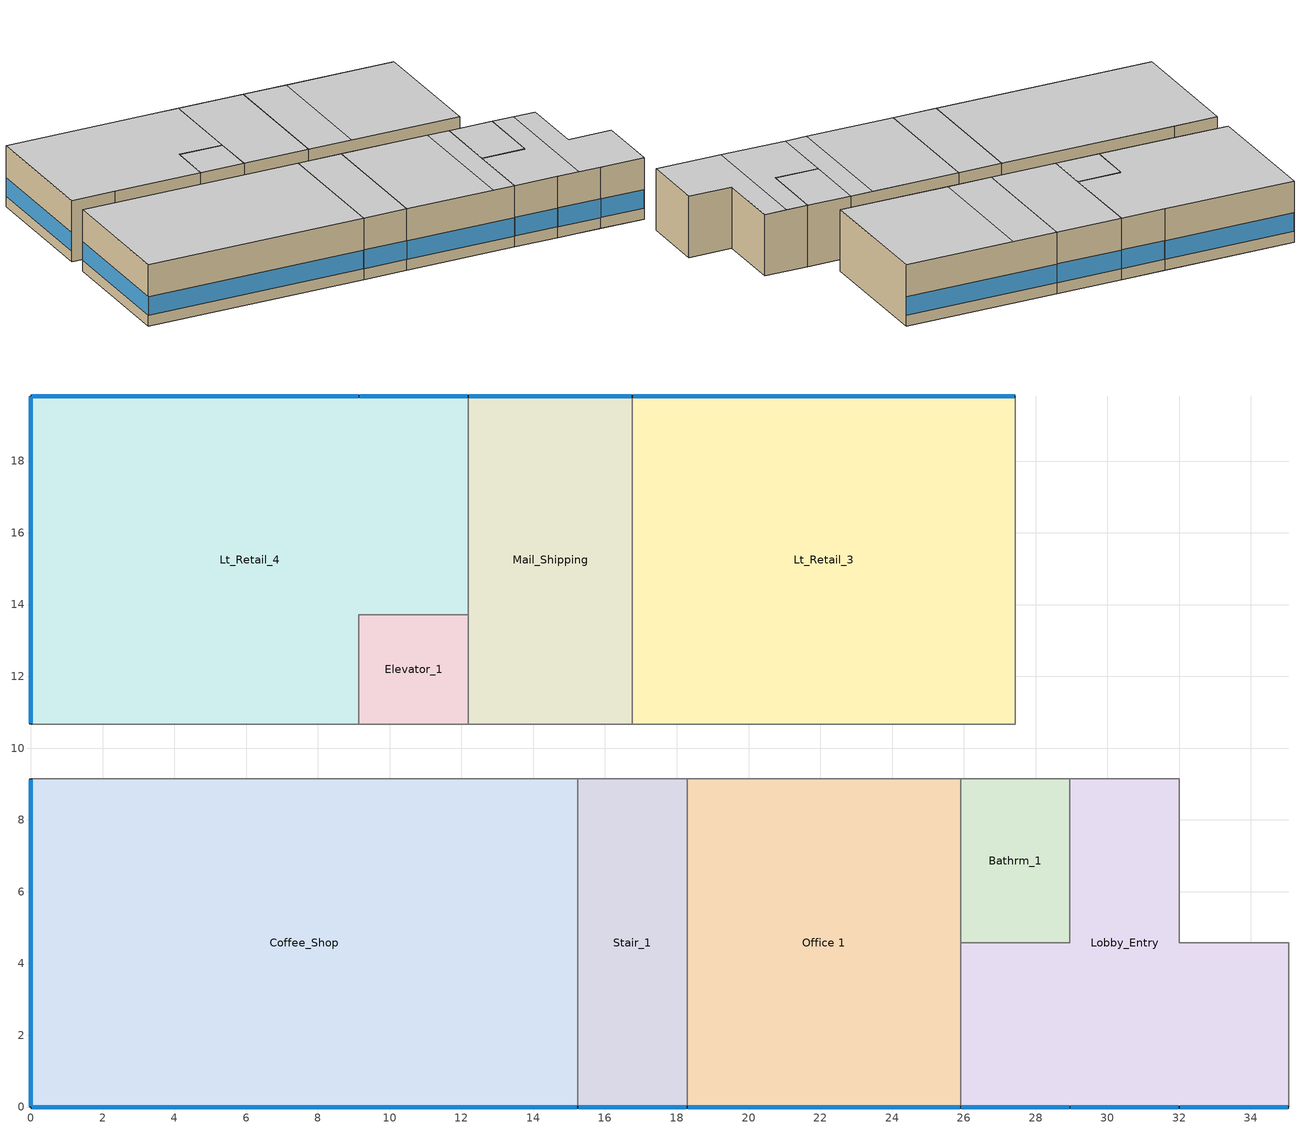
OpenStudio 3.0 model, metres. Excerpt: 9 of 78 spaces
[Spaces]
Bathrm_1
 floor ground: 28.96,9.14 28.96,4.57 25.91,4.57 25.91,9.14 z0
 wall to Corridor: 28.96,9.14 25.91,9.14 z0:4.27
 wall to Lobby_Entry: 25.91,4.57 28.96,4.57 28.96,9.14 z0:4.27
 wall to Office 1: 25.91,9.14 25.91,4.57 z0:4.27
 ceiling to 1_Bdrm_2_2: 28.96,4.57 28.96,9.14 25.91,9.14 25.91,4.57 z4.27
Coffee_Shop
 floor ground: 0,0 0,9.14 15.24,9.14 15.24,0 z0
 wall outside: 0,9.14 0,0 15.24,0 z0:4.27
 wall to Corridor: 15.24,9.14 3.05,9.14 0,9.14 z0:4.27
 wall to Stair_1: 15.24,0 15.24,9.14 z0:4.27
 window: 0.03,0 15.21,0 / 0,9.12 0,0.03 z0.76:2.05
 ceiling to 3_Bdrm_2_2: 0,9.14 0,0 15.24,0 15.24,9.14 z4.27
Elevator_1
 floor ground: 9.14,10.67 9.14,13.72 12.19,13.72 12.19,10.67 z0
 wall to Lt_Retail_4: 12.19,13.72 9.14,13.72 9.14,10.67 z0:4.27
 wall to Mail_Shipping: 12.19,10.67 12.19,13.72 z0:4.27
 wall to Corridor: 9.14,10.67 12.19,10.67 z0:4.27
 ceiling to Elevator_1_2: 12.19,10.67 12.19,13.72 9.14,13.72 9.14,10.67 z4.27
Lobby_Entry
 floor ground: 25.91,0 25.91,4.57 28.96,4.57 28.96,9.14 32,9.14 32,4.57 35.05,4.57 35.05,0 z0
 wall outside: 25.91,0 28.96,0 32,0 35.05,0 z0:4.27
 wall to Bathrm_2: 35.05,4.57 32,4.57 32,9.14 z0:4.27
 wall to Lt_Retail_1: 35.05,0 35.05,4.57 z0:4.27
 wall to Office 1: 25.91,4.57 25.91,0 z0:4.27
 wall to Corridor: 32,9.14 28.96,9.14 z0:4.27
 window: 28.98,0 31.98,0 / 25.93,0 28.93,0 / 32.03,0 35.03,0 z0.76:2.06
 ceiling to 1_Bdrm_3_2: 35.05,0 35.05,4.57 32,4.57 32,9.14 30.48,9.14 30.48,0 z4.27
 ceiling to 1_Bdrm_2_2: 30.48,0 30.48,9.14 28.96,9.14 28.96,4.57 25.91,4.57 25.91,0 z4.27
Lt_Retail_3
 floor ground: 16.76,10.67 16.76,19.81 27.43,19.81 27.43,10.67 z0
 wall outside: 27.43,19.81 16.76,19.81 z0:4.27
 wall to Community_Rm: 27.43,10.67 27.43,19.81 z0:4.27
 wall to Corridor: 16.76,10.67 27.43,10.67 z0:4.27
 wall to Mail_Shipping: 16.76,19.81 16.76,10.67 z0:4.27
 window: 27.41,19.81 16.79,19.81 z0.76:2.05
 ceiling to 1_Bdrm_4_2: 19.81,10.67 19.81,19.81 16.76,19.81 16.76,10.67 z4.27
 ceiling to 1_Bdrm_5_2: 27.43,10.67 27.43,19.81 19.81,19.81 19.81,10.67 z4.27
Lt_Retail_4
 floor ground: 0,10.67 0,19.81 12.19,19.81 12.19,13.72 9.14,13.72 9.14,10.67 z0
 wall outside: 12.19,19.81 9.14,19.81 0,19.81 0,10.67 z0:4.27
 wall to Mail_Shipping: 12.19,13.72 12.19,19.81 z0:4.27
 wall to Corridor: 0,10.67 3.05,10.67 9.14,10.67 z0:4.27
 window: 12.17,19.81 9.17,19.81 z0.76:2.06; 0,19.79 0,10.69 / 9.12,19.81 0.03,19.81 z0.76:2.05
 ceiling to 2_Bdrm_2_2: 0,19.81 0,10.67 9.14,10.67 9.14,13.72 12.19,13.72 12.19,19.81 z4.27
Mail_Shipping
 floor ground: 12.19,10.67 12.19,19.81 16.76,19.81 16.76,10.67 z0
 wall outside: 16.76,19.81 12.19,19.81 z0:4.27
 wall to Corridor: 12.19,10.67 16.76,10.67 z0:4.27
 window: 16.74,19.81 12.22,19.81 z0.76:2.06
 ceiling to 1_Bdrm_4_2: 12.19,19.81 12.19,10.67 16.76,10.67 16.76,19.81 z4.27
Office 1
 floor ground: 18.29,0 18.29,9.14 25.91,9.14 25.91,0 z0
 wall outside: 18.29,0 25.91,0 z0:4.27
 wall to Stair_1: 18.29,9.14 18.29,0 z0:4.27
 wall to Corridor: 25.91,9.14 18.29,9.14 z0:4.27
 window: 18.31,0 25.88,0 z0.76:2.05
 ceiling to 1_Bdrm_1_2: 24.38,0 24.38,9.14 18.29,9.14 18.29,0 z4.27
 ceiling to 1_Bdrm_2_2: 25.91,0 25.91,9.14 24.38,9.14 24.38,0 z4.27
Stair_1
 floor ground: 18.29,9.14 18.29,0 15.24,0 15.24,9.14 z0
 wall outside: 15.24,0 18.29,0 z0:4.27
 wall to Corridor: 18.29,9.14 15.24,9.14 z0:4.27
 window: 15.27,0 18.26,0 z0.76:2.06
 ceiling to Stairwell_2_2: 15.24,9.14 15.24,0 18.29,0 18.29,9.14 z4.27
[Schedule:Ruleset]
Name | Default Day Schedule | Summer Design Day Schedule | Winter Design Day Schedule
HotelSmall BLDG_LIGHT_STORAGE_SCH | HotelSmall BLDG_LIGHT_STORAGE_SCH Default | HotelSmall BLDG_LIGHT_STORAGE_SCH Summer Design Day | HotelSmall BLDG_LIGHT_STORAGE_SCH Winter Design Day
RestaurantFastFood BLDG_OCC_SCH | RestaurantFastFood BLDG_OCC_SCH Default | RestaurantFastFood BLDG_OCC_SCH Summer Design Day | RestaurantFastFood BLDG_OCC_SCH Winter Design Day
RestaurantFastFood BLDG_LIGHT_DINING_SCH_2013 | RestaurantFastFood BLDG_LIGHT_DINING_SCH_2013 Default | RestaurantFastFood BLDG_LIGHT_DINING_SCH_2013 Summer Design Day | RestaurantFastFood BLDG_LIGHT_DINING_SCH_2013 Winter Design Day
RestaurantFastFood BLDG_EQUIP_SCH | RestaurantFastFood BLDG_EQUIP_SCH Default | RestaurantFastFood BLDG_EQUIP_SCH Summer Design Day | RestaurantFastFood BLDG_EQUIP_SCH Winter Design Day
RestaurantFastFood INFIL_SCH_PNNL | RestaurantFastFood INFIL_SCH_PNNL Default | RestaurantFastFood INFIL_SCH_PNNL Summer Design Day | RestaurantFastFood INFIL_SCH_PNNL Winter Design Day
ApartmentMidRise OCC_OFF_SCH | ApartmentMidRise OCC_OFF_SCH Default | ApartmentMidRise OCC_OFF_SCH Summer Design Day | ApartmentMidRise OCC_OFF_SCH Winter Design Day
ApartmentMidRise LTG_OFF_SCH_2010_2013 | ApartmentMidRise LTG_OFF_SCH_2010_2013 Default | ApartmentMidRise LTG_OFF_SCH_2010_2013 Summer Design Day | ApartmentMidRise LTG_OFF_SCH_2010_2013 Winter Design Day
ApartmentMidRise EQP_OFF_SCH_2010_2013 | ApartmentMidRise EQP_OFF_SCH_2010_2013 Default | ApartmentMidRise EQP_OFF_SCH_2010_2013 Summer Design Day | ApartmentMidRise EQP_OFF_SCH_2010_2013 Winter Design Day
RetailStandalone BLDG_LIGHT_ENTRY_SCH_2013 | RetailStandalone BLDG_LIGHT_ENTRY_SCH_2013 Default | RetailStandalone BLDG_LIGHT_ENTRY_SCH_2013 Summer Design Day | RetailStandalone BLDG_LIGHT_ENTRY_SCH_2013 Winter Design Day
HotelSmall Lobby_Occ_Sch | HotelSmall Lobby_Occ_Sch Default | HotelSmall Lobby_Occ_Sch Summer Design Day | HotelSmall Lobby_Occ_Sch Winter Design Day
[Schedule:Day]
Clothing Schedule Summer Clothes: 24, 0, 0.5
HotelSmall ExerciseCenter_Occ_Sch Winter Design Day: 6, 0, 0, 7, 0, 0.5, 11, 0, 1, 12, 0, 0.5, 13, 0, 0, 22, 0, 1, 23, 0, 0.5, 24, 0, 0
HotelSmall BLDG_LIGHT_EXERCENTER_SCH Default; HotelSmall BLDG_LIGHT_EXERCENTER_SCH Winter Design Day; HotelSmall BLDG_LIGHT_EXERCENTER_SCH Summer Design Day: 6, 0, 0, 7, 0, 0.5, 22, 0, 1, 23, 0, 0.5, 24, 0, 0
HotelSmall ExerciseCenter_Eqp_Sch Default; HotelSmall ExerciseCenter_Eqp_Sch Winter Design Day; HotelSmall ExerciseCenter_Eqp_Sch Summer Design Day: 6, 0, 0, 7, 0, 0.5, 9, 0, 1, 12, 0, 0.5, 13, 0, 0, 16, 0, 0.5, 17, 0, 1, 19, 0, 0.5, 21, 0, 1, 23, 0, 0.5, 24, 0, 0
RetailStandalone BLDG_OCC_SCH_2010 Sat Day: 7, 0, 0, 8, 0, 0.1, 9, 0, 0.2, 10, 0, 0.5, 11, 0, 0.6, 17, 0, 0.8, 18, 0, 0.6, 21, 0, 0.2, 22, 0, 0.1, 24, 0, 0
RetailStandalone BLDG_OCC_SCH_2010 Wkdy Day: 7, 0, 0, 8, 0, 0.1, 9, 0, 0.2, 11, 0, 0.5, 15, 0, 0.7, 16, 0, 0.8, 17, 0, 0.7, 19, 0, 0.5, 21, 0, 0.3, 24, 0, 0
RetailStandalone BLDG_LIGHT_SCH_2013 Sat Day: 7, 0, 0.05, 8, 0, 0.1, 9, 0, 0.3, 10, 0, 0.6, 18, 0, 0.9, 19, 0, 0.5, 21, 0, 0.3, 22, 0, 0.1, 24, 0, 0.05
RetailStandalone BLDG_LIGHT_SCH_2013 Wkdy Day: 7, 0, 0.05, 8, 0, 0.2, 9, 0, 0.4, 18, 0, 0.9, 21, 0, 0.5, 22, 0, 0.2, 24, 0, 0.05
RetailStandalone BLDG_EQUIP_SCH Sat Day: 7, 0, 0.15, 8, 0, 0.3, 9, 0, 0.5, 10, 0, 0.8, 18, 0, 0.9, 19, 0, 0.7, 21, 0, 0.5, 22, 0, 0.3, 24, 0, 0.15
RetailStandalone BLDG_EQUIP_SCH Wkdy Day: 7, 0, 0.2, 8, 0, 0.4, 9, 0, 0.6, 19, 0, 0.9, 21, 0, 0.7, 24, 0, 0.2
RetailStandalone INFIL_SCH_PNNL SmrDsn|Wkdy Day: 6, 0, 1, 21, 0, 0.25, 24, 0, 1
RetailStandalone INFIL_SCH_PNNL WntrDsn|Sat Day: 6, 0, 1, 22, 0, 0.25, 24, 0, 1
HotelSmall BLDG_LIGHT_STORAGE_SCH Default; HotelSmall BLDG_LIGHT_STORAGE_SCH Default|Wkdy Day: 7, 0, 0.05418, 8, 0, 0.10836, 18, 0, 0.21672, 22, 0, 0.10836, 24, 0, 0.05418
HotelSmall BLDG_LIGHT_STORAGE_SCH Summer Design Day; RestaurantFastFood BLDG_OCC_SCH Summer Design Day; RestaurantFastFood BLDG_LIGHT_DINING_SCH_2013 Summer Design Day; ApartmentMidRise LTG_OFF_SCH_2010_2013 Summer Design Day; ApartmentMidRise INF_OFF_SCH Default; ApartmentMidRise INF_OFF_SCH Winter Design Day; ApartmentMidRise INF_OFF_SCH Summer Design Day; RetailStandalone BLDG_LIGHT_ENTRY_SCH_2013 Summer Design Day; HotelSmall Lobby_Occ_Sch Summer Design Day; HotelSmall Lobby_Eqp_Sch Summer Design Day: 24, 0, 1
HotelSmall BLDG_LIGHT_STORAGE_SCH Winter Design Day; RestaurantFastFood BLDG_OCC_SCH Winter Design Day; RestaurantFastFood BLDG_LIGHT_DINING_SCH_2013 Winter Design Day; RestaurantFastFood BLDG_EQUIP_SCH Winter Design Day; ApartmentMidRise OCC_OFF_SCH Default; ApartmentMidRise OCC_OFF_SCH Winter Design Day; ApartmentMidRise OCC_OFF_SCH Summer Design Day; ApartmentMidRise LTG_OFF_SCH_2010_2013 Winter Design Day; RetailStandalone BLDG_LIGHT_ENTRY_SCH_2013 Winter Design Day; HotelSmall Lobby_Occ_Sch Winter Design Day; HotelSmall Lobby_Eqp_Sch Winter Design Day: 24, 0, 0
RestaurantFastFood BLDG_OCC_SCH Default: 1, 0, 0.05, 6, 0, 0, 7, 0, 0.05, 9, 0, 0.5, 11, 0, 0.2, 12, 0, 0.3, 14, 0, 0.5, 15, 0, 0.3, 16, 0, 0.2, 17, 0, 0.25, 18, 0, 0.35, 19, 0, 0.55, 20, 0, 0.65, 21, 0, 0.7, 22, 0, 0.35, 24, 0, 0.2
RestaurantFastFood BLDG_OCC_SCH Sat Day: 1, 0, 0.05, 6, 0, 0, 7, 0, 0.05, 9, 0, 0.5, 10, 0, 0.4, 11, 0, 0.2, 12, 0, 0.45, 14, 0, 0.5, 15, 0, 0.35, 18, 0, 0.3, 19, 0, 0.7, 20, 0, 0.9, 21, 0, 0.7, 22, 0, 0.65, 23, 0, 0.55, 24, 0, 0.35
RestaurantFastFood BLDG_OCC_SCH Wkdy Day: 1, 0, 0.05, 5, 0, 0, 6, 0, 0.05, 7, 0, 0.1, 10, 0, 0.4, 11, 0, 0.2, 12, 0, 0.5, 13, 0, 0.8, 14, 0, 0.7, 15, 0, 0.4, 16, 0, 0.2, 17, 0, 0.25, 18, 0, 0.5, 21, 0, 0.8, 22, 0, 0.5, 23, 0, 0.35, 24, 0, 0.2
RestaurantFastFood ACTIVITY_SCH Default; RestaurantFastFood ACTIVITY_SCH Winter Design Day; RestaurantFastFood ACTIVITY_SCH Summer Design Day: 24, 0, 120
RestaurantFastFood BLDG_LIGHT_DINING_SCH_2013 Default: 1, 0, 0.1865, 6, 0, 0.15, 8, 0, 0.2797, 10, 0, 0.4662, 16, 0, 0.6527, 22, 0, 0.5594, 23, 0, 0.4662, 24, 0, 0.2797
RestaurantFastFood BLDG_LIGHT_DINING_SCH_2013 Sat Day: 1, 0, 0.1865, 6, 0, 0.15, 8, 0, 0.2797, 10, 0, 0.5594, 17, 0, 0.7459, 22, 0, 0.8391, 23, 0, 0.4662, 24, 0, 0.2797
RestaurantFastFood BLDG_LIGHT_DINING_SCH_2013 Wkdy Day: 1, 0, 0.1399, 5, 0, 0.15, 6, 0, 0.1865, 8, 0, 0.373, 10, 0, 0.5594, 22, 0, 0.8391, 23, 0, 0.4662, 24, 0, 0.2797
RestaurantFastFood BLDG_EQUIP_SCH Default; RestaurantFastFood BLDG_EQUIP_SCH Default|Sat|Wkdy Day: 1, 0, 0.03, 2, 0, 0.02, 3, 0, 0.03, 4, 0, 0.02, 5, 0, 0.05, 6, 0, 0.12, 7, 0, 0.13, 8, 0, 0.15, 9, 0, 0.18, 10, 0, 0.21, 11, 0, 0.26, 12, 0, 0.29, 13, 0, 0.27, 14, 0, 0.25, 16, 0, 0.23, 18, 0, 0.26, 19, 0, 0.24, 20, 0, 0.22, 21, 0, 0.2, 22, 0, 0.18, 23, 0, 0.09, 24, 0, 0.03
RestaurantFastFood BLDG_EQUIP_SCH Summer Design Day: 24, 0, 0.29
RestaurantFastFood INFIL_SCH_PNNL Default; RestaurantFastFood INFIL_SCH_PNNL Winter Design Day; RestaurantFastFood INFIL_SCH_PNNL Summer Design Day; RestaurantFastFood INFIL_SCH_PNNL Default|WntrDsn|SmrDsn|Sat|Wkdy Day: 1, 0, 0.25, 5, 0, 1, 24, 0, 0.25
HotelSmall MeetingRoom_Occ_Sch Default|Wkdy Day: 7, 0, 0, 8, 0, 0.05, 10, 0, 0.5, 12, 0, 0.2, 13, 0, 0.05, 15, 0, 0.5, 18, 0, 0.2, 20, 0, 0.05, 24, 0, 0
ApartmentMidRise OCC_OFF_SCH Wkdy Day: 8, 0, 0, 12, 0, 1, 13, 0, 0.5, 17, 0, 1, 24, 0, 0
ApartmentMidRise Activity Schedule Default; ApartmentMidRise Activity Schedule Winter Design Day; ApartmentMidRise Activity Schedule Summer Design Day: 24, 0, 95
ApartmentMidRise LTG_OFF_SCH_2010_2013 Default: 24, 0, 0.18
ApartmentMidRise LTG_OFF_SCH_2010_2013 Wkdy Day: 8, 0, 0.18, 12, 0, 0.76932, 13, 0, 0.68384, 17, 0, 0.76932, 24, 0, 0.18
ApartmentMidRise EQP_OFF_SCH_2010_2013 Default; ApartmentMidRise EQP_OFF_SCH_2010_2013 Winter Design Day; ApartmentMidRise EQP_OFF_SCH_2010_2013 Summer Design Day: 24, 0, 0.218625
ApartmentMidRise EQP_OFF_SCH_2010_2013 Wkdy Day: 7, 0, 0.218625, 8, 0, 0.33125, 12, 0, 0.92575, 13, 0, 0.870205, 17, 0, 0.92575, 18, 0, 0.33125, 24, 0, 0.218625
RetailStandalone BLDG_LIGHT_ENTRY_SCH_2013 Default: 9, 0, 0.05, 10, 0, 0.082, 12, 0, 0.328, 17, 0, 0.492, 18, 0, 0.328, 19, 0, 0.164, 24, 0, 0.05
RetailStandalone BLDG_LIGHT_ENTRY_SCH_2013 Sat Day: 7, 0, 0.05, 8, 0, 0.082, 9, 0, 0.246, 10, 0, 0.492, 18, 0, 0.738, 19, 0, 0.41, 21, 0, 0.246, 22, 0, 0.082, 24, 0, 0.05
RetailStandalone BLDG_LIGHT_ENTRY_SCH_2013 Wkdy Day: 7, 0, 0.05, 8, 0, 0.164, 9, 0, 0.328, 18, 0, 0.738, 21, 0, 0.41, 22, 0, 0.2, 24, 0, 0.05
HotelSmall Lobby_Occ_Sch Default: 6, 0, 0.1, 7, 0, 0.3, 10, 0, 0.7, 22, 0, 0.2, 24, 0, 0.1
HotelSmall Lobby_Occ_Sch Wkdy Day: 5, 0, 0.1, 6, 0, 0.3, 10, 0, 0.7, 16, 0, 0.2, 18, 0, 0.4, 22, 0, 0.2, 24, 0, 0.1
HotelSmall BLDG_LIGHT_RESTROOM_SCH Default; HotelSmall BLDG_LIGHT_RESTROOM_SCH Winter Design Day; HotelSmall BLDG_LIGHT_RESTROOM_SCH Summer Design Day: 24, 0, 0.66
HotelSmall Lobby_Eqp_Sch Default: 5, 0, 0.21, 6, 0, 0.68, 10, 0, 1, 11, 0, 0.32, 23, 0, 0.23, 24, 0, 0.21
RetailStandalone HTGSETP_SCH_YES_OPTIMUM Sat Day: 5, 0, 15.56, 6, 0, 17.8, 7, 0, 20, 22, 0, 21.11, 24, 0, 15.56
RetailStandalone HTGSETP_SCH_YES_OPTIMUM Wkdy Day: 5, 0, 15.56, 6, 0, 17.8, 7, 0, 20, 21, 0, 21.11, 24, 0, 15.56
RetailStandalone CLGSETP_SCH_YES_OPTIMUM Sat Day: 5, 0, 29.44, 6, 0, 27.8, 7, 0, 25.6, 22, 0, 23.89, 24, 0, 29.44
RetailStandalone CLGSETP_SCH_YES_OPTIMUM Wkdy Day: 5, 0, 29.44, 6, 0, 27.8, 7, 0, 25.6, 21, 0, 23.89, 24, 0, 29.44
RestaurantFastFood HTGSETP_SCH_NO_OPTIMUM Default|Sat|Wkdy Day: 3, 0, 15.56, 24, 0, 21.11
RestaurantFastFood CLGSETP_SCH_NO_OPTIMUM Default|Sat|Wkdy Day: 3, 0, 30, 24, 0, 23.89
ApartmentMidRise HTGSETP_OFF_SCH_NO_OPTIMUM Wkdy Day: 7, 0, 15.6, 17, 0, 21.1, 18, 0, 18.3, 24, 0, 15.6
ApartmentMidRise CLGSETP_OFF_SCH_NO_OPTIMUM Wkdy Day: 7, 0, 29.4, 17, 0, 23.9, 18, 0, 26.7, 24, 0, 29.4
RetailStandalone HTGSETP_SCH_NO_OPTIMUM Sat Day: 5, 0, 15.56, 22, 0, 21.11, 24, 0, 15.56
RetailStandalone HTGSETP_SCH_NO_OPTIMUM Wkdy Day: 5, 0, 15.56, 21, 0, 21.11, 24, 0, 15.56
[Schedule:Rule] Date Specification Type=DateRange; Start Month=1; Start Day=1; End Month=12; End Day=31
Name | Schedule Ruleset | Rule Order | Day Schedule | Apply Monday | Apply Tuesday | Apply Wednesday | Apply Thursday | Apply Friday | Apply Saturday
Schedule Rule 10 | HotelSmall BLDG_LIGHT_STORAGE_SCH | 0 | HotelSmall BLDG_LIGHT_STORAGE_SCH Default|Wkdy Day | Yes | Yes | Yes | Yes | Yes
Schedule Rule 11 | RestaurantFastFood BLDG_OCC_SCH | 1 | RestaurantFastFood BLDG_OCC_SCH Sat Day |  |  |  |  |  | Yes
Schedule Rule 12 | RestaurantFastFood BLDG_OCC_SCH | 0 | RestaurantFastFood BLDG_OCC_SCH Wkdy Day | Yes | Yes | Yes | Yes | Yes
Schedule Rule 13 | RestaurantFastFood BLDG_LIGHT_DINING_SCH_2013 | 1 | RestaurantFastFood BLDG_LIGHT_DINING_SCH_2013 Sat Day |  |  |  |  |  | Yes
Schedule Rule 14 | RestaurantFastFood BLDG_LIGHT_DINING_SCH_2013 | 0 | RestaurantFastFood BLDG_LIGHT_DINING_SCH_2013 Wkdy Day | Yes | Yes | Yes | Yes | Yes
Schedule Rule 15 | RestaurantFastFood BLDG_EQUIP_SCH | 0 | RestaurantFastFood BLDG_EQUIP_SCH Default|Sat|Wkdy Day | Yes | Yes | Yes | Yes | Yes | Yes
Schedule Rule 16 | RestaurantFastFood INFIL_SCH_PNNL | 0 | RestaurantFastFood INFIL_SCH_PNNL Default|WntrDsn|SmrDsn|Sat|Wkdy Day | Yes | Yes | Yes | Yes | Yes | Yes
Schedule Rule 18 | ApartmentMidRise OCC_OFF_SCH | 0 | ApartmentMidRise OCC_OFF_SCH Wkdy Day | Yes | Yes | Yes | Yes | Yes
Schedule Rule 19 | ApartmentMidRise LTG_OFF_SCH_2010_2013 | 0 | ApartmentMidRise LTG_OFF_SCH_2010_2013 Wkdy Day | Yes | Yes | Yes | Yes | Yes
Schedule Rule 20 | ApartmentMidRise EQP_OFF_SCH_2010_2013 | 0 | ApartmentMidRise EQP_OFF_SCH_2010_2013 Wkdy Day | Yes | Yes | Yes | Yes | Yes
Schedule Rule 21 | RetailStandalone BLDG_LIGHT_ENTRY_SCH_2013 | 1 | RetailStandalone BLDG_LIGHT_ENTRY_SCH_2013 Sat Day |  |  |  |  |  | Yes
Schedule Rule 22 | RetailStandalone BLDG_LIGHT_ENTRY_SCH_2013 | 0 | RetailStandalone BLDG_LIGHT_ENTRY_SCH_2013 Wkdy Day | Yes | Yes | Yes | Yes | Yes
Schedule Rule 23 | HotelSmall Lobby_Occ_Sch | 0 | HotelSmall Lobby_Occ_Sch Wkdy Day | Yes | Yes | Yes | Yes | Yes
